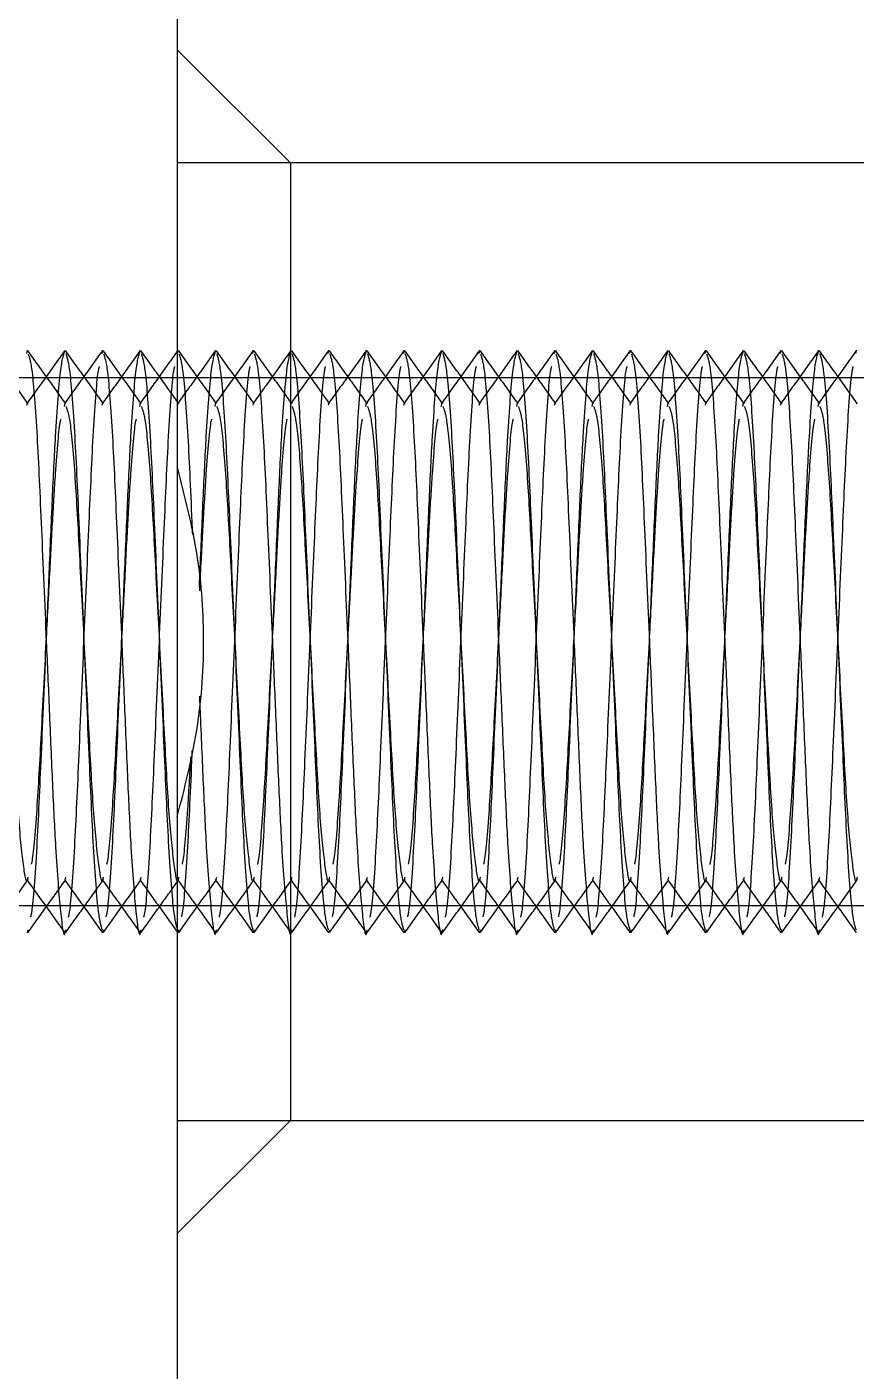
# Model space of a CAD drawing. Header units: metres. Extents: x 0 to 21025, y 0 to 14850.
# Drawn here: x 2254.36 to 2276.36, y 13165.33 to 13200.99 of the extents above; entities that cross this region are included whole.
import ezdxf

# ---------------------------------------------------------------- set-up
doc = ezdxf.new("R2010")
doc.units = ezdxf.units.M
doc.header["$LTSCALE"] = 25
doc.linetypes.add('HIDDEN2', pattern=[4.7625, 3.175, -1.5875])
doc.layers.add('SL4', color=4, linetype='Continuous')
doc.layers.add('ST1', color=7, linetype='HIDDEN2')

msp = doc.modelspace()

# ---------------------------------------------------------------- linework, layer by layer
at = {"layer": 'SL4'}
for p, q in [((2258.346, 13240.531), (2258.346, 13128.831)), ((2261.346, 13197.381), (2258.346, 13200.381)), ((2282.346, 13197.381), (2261.346, 13197.381)), ((2261.346, 13197.381), (2261.346, 13184.681)), ((2258.354, 13192.397), (2258.346, 13192.385)), ((2258.346, 13189.317), (2258.346, 13180.045)), ((2261.346, 13184.681), (2261.346, 13171.981)), ((2258.346, 13178.312), (2258.371, 13178.347)), ((2258.346, 13168.981), (2261.346, 13171.981)), ((2261.346, 13171.981), (2282.346, 13171.981))]:
    msp.add_line(p, q, dxfattribs=at)
msp.add_open_spline([(2258.346, 13180.045), (2258.538, 13180.79), (2258.927, 13182.294), (2259.101, 13184.633), (2258.94, 13187.005), (2258.545, 13188.541), (2258.346, 13189.317)], degree=3, knots=[0, 0, 0, 0, 0.24506, 0.494938, 0.744655, 1, 1, 1, 1], dxfattribs=at)
at = {"layer": 'ST1'}
for p, q in [((2261.346, 13197.381), (2258.346, 13197.381)), ((2261.346, 13197.381), (2258.346, 13197.381)), ((2254.352, 13192.324), (2254.37, 13192.409)), ((2256.352, 13192.324), (2256.37, 13192.409)), ((2258.352, 13192.324), (2258.37, 13192.409)), ((2260.352, 13192.324), (2260.37, 13192.409)), ((2262.352, 13192.324), (2262.37, 13192.409)), ((2264.352, 13192.324), (2264.37, 13192.409)), ((2266.352, 13192.324), (2266.37, 13192.409)), ((2268.352, 13192.324), (2268.37, 13192.409)), ((2270.352, 13192.324), (2270.37, 13192.409)), ((2272.352, 13192.324), (2272.37, 13192.409)), ((2274.352, 13192.324), (2274.37, 13192.409)), ((2276.352, 13192.324), (2276.37, 13192.409)), ((2258.346, 13191.681), (2251.996, 13191.681)), ((2283.346, 13191.681), (2258.346, 13191.681)), ((2254.357, 13190.953), (2254.37, 13191.003)), ((2255.35, 13190.923), (2255.37, 13191.003)), ((2256.357, 13190.953), (2256.37, 13191.003)), ((2257.35, 13190.923), (2257.37, 13191.003)), ((2258.357, 13190.953), (2258.37, 13191.003)), ((2259.35, 13190.923), (2259.37, 13191.003)), ((2260.357, 13190.953), (2260.37, 13191.003)), ((2261.35, 13190.923), (2261.37, 13191.003)), ((2262.357, 13190.953), (2262.37, 13191.003)), ((2263.35, 13190.923), (2263.37, 13191.003)), ((2264.357, 13190.953), (2264.37, 13191.003)), ((2265.35, 13190.923), (2265.37, 13191.003)), ((2266.357, 13190.953), (2266.37, 13191.003)), ((2267.35, 13190.923), (2267.37, 13191.003)), ((2268.357, 13190.953), (2268.37, 13191.003)), ((2269.35, 13190.923), (2269.37, 13191.003)), ((2270.357, 13190.953), (2270.37, 13191.003)), ((2271.35, 13190.923), (2271.37, 13191.003)), ((2272.357, 13190.953), (2272.37, 13191.003)), ((2273.35, 13190.923), (2273.37, 13191.003)), ((2274.357, 13190.953), (2274.37, 13191.003)), ((2275.35, 13190.923), (2275.37, 13191.003)), ((2255.37, 13178.36), (2255.391, 13178.439)), ((2257.37, 13178.36), (2257.391, 13178.439)), ((2259.37, 13178.36), (2259.391, 13178.439)), ((2261.37, 13178.36), (2261.391, 13178.439)), ((2263.37, 13178.36), (2263.391, 13178.439)), ((2265.37, 13178.36), (2265.391, 13178.439)), ((2267.37, 13178.36), (2267.391, 13178.439)), ((2269.37, 13178.36), (2269.391, 13178.439)), ((2271.37, 13178.36), (2271.391, 13178.439)), ((2273.37, 13178.36), (2273.391, 13178.439)), ((2275.37, 13178.36), (2275.391, 13178.439)), ((2258.371, 13178.347), (2258.39, 13178.374)), ((2251.996, 13177.681), (2258.346, 13177.681)), ((2258.346, 13177.681), (2283.346, 13177.681)), ((2254.37, 13176.954), (2254.389, 13177.042)), ((2256.37, 13176.954), (2256.389, 13177.042)), ((2258.37, 13176.954), (2258.389, 13177.042)), ((2260.37, 13176.954), (2260.389, 13177.042)), ((2262.37, 13176.954), (2262.389, 13177.042)), ((2264.37, 13176.954), (2264.389, 13177.042)), ((2266.37, 13176.954), (2266.389, 13177.042)), ((2268.37, 13176.954), (2268.389, 13177.042)), ((2270.37, 13176.954), (2270.389, 13177.042)), ((2272.37, 13176.954), (2272.389, 13177.042)), ((2274.37, 13176.954), (2274.389, 13177.042)), ((2258.346, 13171.981), (2261.346, 13171.981)), ((2258.346, 13171.981), (2261.346, 13171.981))]:
    msp.add_line(p, q, dxfattribs=at)
for points, knots in [([(2254.39, 13190.989), (2254.222, 13191.223), (2253.888, 13191.693), (2253.553, 13192.163), (2253.386, 13192.397)], [0, 0, 0, 0, 0.499937, 1, 1, 1, 1]), ([(2255.36, 13192.404), (2255.193, 13192.169), (2254.859, 13191.7), (2254.525, 13191.231), (2254.357, 13190.997)], [0, 0, 0, 0, 0.500035, 1, 1, 1, 1]), ([(2255.39, 13190.988), (2255.223, 13191.223), (2254.889, 13191.692), (2254.554, 13192.161), (2254.387, 13192.395)], [0, 0, 0, 0, 0.49997, 1, 1, 1, 1]), ([(2254.389, 13192.32), (2254.423, 13192.218), (2254.498, 13191.992), (2254.627, 13190.27), (2254.74, 13187.721), (2254.853, 13185.083), (2254.954, 13182.756), (2255.033, 13180.868), (2255.127, 13178.898), (2255.25, 13177.427), (2255.335, 13176.76), (2255.382, 13177.005), (2255.387, 13177.035)], [0, 0, 0, 0, 0.1052351, 0.2326582, 0.3550505, 0.4813706, 0.5574277, 0.6444204, 0.7309556, 0.8583788, 0.9825482, 1, 1, 1, 1]), ([(2254.461, 13177.385), (2254.471, 13177.426), (2254.523, 13177.631), (2254.627, 13179.128), (2254.74, 13181.632), (2254.853, 13184.281), (2254.954, 13186.605), (2255.033, 13188.5), (2255.127, 13190.442), (2255.25, 13192.063), (2255.33, 13192.294), (2255.37, 13192.409)], [0, 0, 0, 0, 0.035067, 0.175217, 0.309833, 0.448769, 0.532422, 0.628103, 0.72328, 0.863429, 1, 1, 1, 1]), ([(2256.354, 13192.397), (2256.187, 13192.162), (2255.852, 13191.692), (2255.518, 13191.223), (2255.35, 13190.988)], [0, 0, 0, 0, 0.50006, 1, 1, 1, 1]), ([(2256.39, 13190.989), (2256.222, 13191.223), (2255.888, 13191.693), (2255.553, 13192.163), (2255.386, 13192.397)], [0, 0, 0, 0, 0.499937, 1, 1, 1, 1]), ([(2255.387, 13192.327), (2255.422, 13192.224), (2255.497, 13191.997), (2255.627, 13190.271), (2255.74, 13187.719), (2255.87, 13184.681), (2256.001, 13181.643), (2256.113, 13179.092), (2256.243, 13177.367), (2256.318, 13177.141), (2256.352, 13177.038)], [0, 0, 0, 0, 0.110571, 0.242596, 0.369408, 0.50029, 0.631172, 0.757984, 0.890008, 1, 1, 1, 1]), ([(2257.36, 13192.404), (2257.193, 13192.169), (2256.859, 13191.7), (2256.525, 13191.231), (2256.357, 13190.997)], [0, 0, 0, 0, 0.5000352, 1, 1, 1, 1]), ([(2257.39, 13190.988), (2257.223, 13191.223), (2256.889, 13191.692), (2256.554, 13192.161), (2256.387, 13192.395)], [0, 0, 0, 0, 0.49997, 1, 1, 1, 1]), ([(2256.389, 13192.32), (2256.423, 13192.218), (2256.498, 13191.992), (2256.627, 13190.27), (2256.74, 13187.721), (2256.853, 13185.083), (2256.954, 13182.756), (2257.033, 13180.868), (2257.127, 13178.898), (2257.25, 13177.427), (2257.335, 13176.76), (2257.382, 13177.005), (2257.387, 13177.035)], [0, 0, 0, 0, 0.105235, 0.232658, 0.35505, 0.481371, 0.557428, 0.64442, 0.730956, 0.858379, 0.982548, 1, 1, 1, 1]), ([(2256.461, 13177.385), (2256.471, 13177.426), (2256.523, 13177.631), (2256.627, 13179.128), (2256.74, 13181.632), (2256.853, 13184.281), (2256.954, 13186.605), (2257.033, 13188.5), (2257.127, 13190.442), (2257.25, 13192.063), (2257.33, 13192.294), (2257.37, 13192.409)], [0, 0, 0, 0, 0.035067, 0.175217, 0.309833, 0.448769, 0.532422, 0.628103, 0.72328, 0.863429, 1, 1, 1, 1]), ([(2258.346, 13192.385), (2258.181, 13192.154), (2257.849, 13191.688), (2257.518, 13191.223), (2257.35, 13190.988)], [0, 0, 0, 0, 0.495927, 1, 1, 1, 1]), ([(2258.39, 13190.989), (2258.222, 13191.223), (2257.888, 13191.693), (2257.553, 13192.163), (2257.386, 13192.397)], [0, 0, 0, 0, 0.499937, 1, 1, 1, 1]), ([(2257.387, 13192.327), (2257.422, 13192.224), (2257.497, 13191.997), (2257.627, 13190.271), (2257.74, 13187.719), (2257.87, 13184.681), (2258.001, 13181.643), (2258.113, 13179.092), (2258.243, 13177.367), (2258.318, 13177.141), (2258.352, 13177.038)], [0, 0, 0, 0, 0.110571, 0.242596, 0.369408, 0.50029, 0.631172, 0.757984, 0.890008, 1, 1, 1, 1]), ([(2259.36, 13192.404), (2259.193, 13192.169), (2258.859, 13191.7), (2258.525, 13191.231), (2258.357, 13190.997)], [0, 0, 0, 0, 0.5000352, 1, 1, 1, 1]), ([(2259.39, 13190.988), (2259.223, 13191.223), (2258.889, 13191.692), (2258.554, 13192.161), (2258.387, 13192.395)], [0, 0, 0, 0, 0.49997, 1, 1, 1, 1]), ([(2258.389, 13192.32), (2258.423, 13192.219), (2258.497, 13191.997), (2258.628, 13190.246), (2258.702, 13188.587), (2258.745, 13187.573), (2258.747, 13187.527)], [0, 0, 0, 0, 0.291543, 0.644556, 0.983632, 1, 1, 1, 1]), ([(2258.933, 13186.143), (2258.938, 13186.263), (2258.974, 13187.079), (2259.033, 13188.496), (2259.127, 13190.444), (2259.25, 13192.063), (2259.33, 13192.294), (2259.37, 13192.409)], [0, 0, 0, 0, 0.034031, 0.231698, 0.428326, 0.717859, 1, 1, 1, 1]), ([(2260.354, 13192.397), (2260.187, 13192.162), (2259.852, 13191.692), (2259.518, 13191.223), (2259.35, 13190.988)], [0, 0, 0, 0, 0.5000596, 1, 1, 1, 1]), ([(2260.39, 13190.989), (2260.222, 13191.223), (2259.888, 13191.693), (2259.553, 13192.163), (2259.386, 13192.397)], [0, 0, 0, 0, 0.499937, 1, 1, 1, 1]), ([(2259.387, 13192.327), (2259.422, 13192.224), (2259.497, 13191.997), (2259.627, 13190.271), (2259.74, 13187.719), (2259.87, 13184.681), (2260.001, 13181.643), (2260.113, 13179.092), (2260.243, 13177.367), (2260.318, 13177.141), (2260.352, 13177.038)], [0, 0, 0, 0, 0.110571, 0.242596, 0.369408, 0.50029, 0.631172, 0.757984, 0.890008, 1, 1, 1, 1]), ([(2261.36, 13192.404), (2261.193, 13192.169), (2260.859, 13191.7), (2260.525, 13191.231), (2260.357, 13190.997)], [0, 0, 0, 0, 0.500035, 1, 1, 1, 1]), ([(2261.39, 13190.988), (2261.223, 13191.223), (2260.889, 13191.692), (2260.554, 13192.161), (2260.387, 13192.395)], [0, 0, 0, 0, 0.49997, 1, 1, 1, 1]), ([(2260.389, 13192.32), (2260.423, 13192.218), (2260.498, 13191.992), (2260.627, 13190.27), (2260.74, 13187.721), (2260.853, 13185.083), (2260.954, 13182.756), (2261.033, 13180.868), (2261.127, 13178.898), (2261.25, 13177.427), (2261.335, 13176.76), (2261.382, 13177.005), (2261.387, 13177.035)], [0, 0, 0, 0, 0.105235, 0.232658, 0.35505, 0.481371, 0.557428, 0.64442, 0.730956, 0.858379, 0.982548, 1, 1, 1, 1]), ([(2260.461, 13177.385), (2260.471, 13177.426), (2260.523, 13177.631), (2260.627, 13179.128), (2260.74, 13181.632), (2260.853, 13184.281), (2260.954, 13186.605), (2261.033, 13188.5), (2261.127, 13190.442), (2261.25, 13192.063), (2261.33, 13192.294), (2261.37, 13192.409)], [0, 0, 0, 0, 0.035067, 0.175217, 0.309833, 0.448769, 0.532422, 0.628103, 0.72328, 0.863429, 1, 1, 1, 1]), ([(2262.354, 13192.397), (2262.187, 13192.162), (2261.852, 13191.692), (2261.518, 13191.223), (2261.35, 13190.988)], [0, 0, 0, 0, 0.50006, 1, 1, 1, 1]), ([(2262.39, 13190.989), (2262.222, 13191.223), (2261.888, 13191.693), (2261.553, 13192.163), (2261.386, 13192.397)], [0, 0, 0, 0, 0.499937, 1, 1, 1, 1]), ([(2261.387, 13192.327), (2261.422, 13192.224), (2261.497, 13191.997), (2261.627, 13190.271), (2261.74, 13187.719), (2261.87, 13184.681), (2262.001, 13181.643), (2262.113, 13179.092), (2262.243, 13177.367), (2262.318, 13177.141), (2262.352, 13177.038)], [0, 0, 0, 0, 0.110571, 0.242596, 0.369408, 0.50029, 0.631172, 0.757984, 0.890008, 1, 1, 1, 1]), ([(2263.36, 13192.404), (2263.193, 13192.169), (2262.859, 13191.7), (2262.525, 13191.231), (2262.357, 13190.997)], [0, 0, 0, 0, 0.500035, 1, 1, 1, 1]), ([(2263.39, 13190.988), (2263.223, 13191.223), (2262.889, 13191.692), (2262.554, 13192.161), (2262.387, 13192.395)], [0, 0, 0, 0, 0.49997, 1, 1, 1, 1]), ([(2262.389, 13192.32), (2262.423, 13192.218), (2262.498, 13191.992), (2262.627, 13190.27), (2262.74, 13187.721), (2262.853, 13185.083), (2262.954, 13182.756), (2263.033, 13180.868), (2263.127, 13178.898), (2263.25, 13177.427), (2263.335, 13176.76), (2263.382, 13177.005), (2263.387, 13177.035)], [0, 0, 0, 0, 0.105235, 0.232658, 0.35505, 0.481371, 0.557428, 0.64442, 0.730956, 0.858379, 0.982548, 1, 1, 1, 1]), ([(2262.461, 13177.385), (2262.471, 13177.426), (2262.523, 13177.631), (2262.627, 13179.128), (2262.74, 13181.632), (2262.853, 13184.281), (2262.954, 13186.605), (2263.033, 13188.5), (2263.127, 13190.442), (2263.25, 13192.063), (2263.33, 13192.294), (2263.37, 13192.409)], [0, 0, 0, 0, 0.035067, 0.175217, 0.309833, 0.448769, 0.532422, 0.628103, 0.72328, 0.863429, 1, 1, 1, 1]), ([(2264.354, 13192.397), (2264.187, 13192.162), (2263.852, 13191.692), (2263.518, 13191.223), (2263.35, 13190.988)], [0, 0, 0, 0, 0.5000596, 1, 1, 1, 1]), ([(2264.39, 13190.989), (2264.222, 13191.223), (2263.888, 13191.693), (2263.553, 13192.163), (2263.386, 13192.397)], [0, 0, 0, 0, 0.499937, 1, 1, 1, 1]), ([(2263.387, 13192.327), (2263.422, 13192.224), (2263.497, 13191.997), (2263.627, 13190.271), (2263.74, 13187.719), (2263.87, 13184.681), (2264.001, 13181.643), (2264.113, 13179.092), (2264.243, 13177.367), (2264.318, 13177.141), (2264.352, 13177.038)], [0, 0, 0, 0, 0.110571, 0.242596, 0.369408, 0.50029, 0.631172, 0.757984, 0.890008, 1, 1, 1, 1]), ([(2265.36, 13192.404), (2265.193, 13192.169), (2264.859, 13191.7), (2264.525, 13191.231), (2264.357, 13190.997)], [0, 0, 0, 0, 0.500035, 1, 1, 1, 1]), ([(2265.39, 13190.988), (2265.223, 13191.223), (2264.889, 13191.692), (2264.554, 13192.161), (2264.387, 13192.395)], [0, 0, 0, 0, 0.49997, 1, 1, 1, 1]), ([(2264.389, 13192.32), (2264.423, 13192.218), (2264.498, 13191.992), (2264.627, 13190.27), (2264.74, 13187.721), (2264.853, 13185.083), (2264.954, 13182.756), (2265.033, 13180.868), (2265.127, 13178.898), (2265.25, 13177.427), (2265.335, 13176.76), (2265.382, 13177.005), (2265.387, 13177.035)], [0, 0, 0, 0, 0.105235, 0.232658, 0.35505, 0.481371, 0.557428, 0.64442, 0.730956, 0.858379, 0.982548, 1, 1, 1, 1]), ([(2264.461, 13177.385), (2264.471, 13177.426), (2264.523, 13177.631), (2264.627, 13179.128), (2264.74, 13181.632), (2264.853, 13184.281), (2264.954, 13186.605), (2265.033, 13188.5), (2265.127, 13190.442), (2265.25, 13192.063), (2265.33, 13192.294), (2265.37, 13192.409)], [0, 0, 0, 0, 0.035067, 0.175217, 0.309833, 0.448769, 0.532422, 0.628103, 0.72328, 0.863429, 1, 1, 1, 1]), ([(2266.354, 13192.397), (2266.187, 13192.162), (2265.852, 13191.692), (2265.518, 13191.223), (2265.35, 13190.988)], [0, 0, 0, 0, 0.50006, 1, 1, 1, 1]), ([(2266.39, 13190.989), (2266.222, 13191.223), (2265.888, 13191.693), (2265.553, 13192.163), (2265.386, 13192.397)], [0, 0, 0, 0, 0.4999369, 1, 1, 1, 1]), ([(2265.387, 13192.327), (2265.422, 13192.224), (2265.497, 13191.997), (2265.627, 13190.271), (2265.74, 13187.719), (2265.87, 13184.681), (2266.001, 13181.643), (2266.113, 13179.092), (2266.243, 13177.367), (2266.318, 13177.141), (2266.352, 13177.038)], [0, 0, 0, 0, 0.1105714, 0.242596, 0.3694081, 0.5002899, 0.6311716, 0.7579837, 0.8900083, 1, 1, 1, 1]), ([(2267.36, 13192.404), (2267.193, 13192.169), (2266.859, 13191.7), (2266.525, 13191.231), (2266.357, 13190.997)], [0, 0, 0, 0, 0.500035, 1, 1, 1, 1]), ([(2267.39, 13190.988), (2267.223, 13191.223), (2266.889, 13191.692), (2266.554, 13192.161), (2266.387, 13192.395)], [0, 0, 0, 0, 0.49997, 1, 1, 1, 1]), ([(2266.389, 13192.32), (2266.423, 13192.218), (2266.498, 13191.992), (2266.627, 13190.27), (2266.74, 13187.721), (2266.853, 13185.083), (2266.954, 13182.756), (2267.033, 13180.868), (2267.127, 13178.898), (2267.25, 13177.427), (2267.335, 13176.76), (2267.382, 13177.005), (2267.387, 13177.035)], [0, 0, 0, 0, 0.105235, 0.232658, 0.35505, 0.481371, 0.557428, 0.64442, 0.730956, 0.858379, 0.982548, 1, 1, 1, 1]), ([(2266.461, 13177.385), (2266.471, 13177.426), (2266.523, 13177.631), (2266.627, 13179.128), (2266.74, 13181.632), (2266.853, 13184.281), (2266.954, 13186.605), (2267.033, 13188.5), (2267.127, 13190.442), (2267.25, 13192.063), (2267.33, 13192.294), (2267.37, 13192.409)], [0, 0, 0, 0, 0.035067, 0.175217, 0.309833, 0.448769, 0.532422, 0.628103, 0.72328, 0.863429, 1, 1, 1, 1]), ([(2268.354, 13192.397), (2268.187, 13192.162), (2267.852, 13191.692), (2267.518, 13191.223), (2267.35, 13190.988)], [0, 0, 0, 0, 0.50006, 1, 1, 1, 1]), ([(2268.39, 13190.989), (2268.222, 13191.223), (2267.888, 13191.693), (2267.553, 13192.163), (2267.386, 13192.397)], [0, 0, 0, 0, 0.499937, 1, 1, 1, 1]), ([(2267.387, 13192.327), (2267.422, 13192.224), (2267.497, 13191.997), (2267.627, 13190.271), (2267.74, 13187.719), (2267.87, 13184.681), (2268.001, 13181.643), (2268.113, 13179.092), (2268.243, 13177.367), (2268.318, 13177.141), (2268.352, 13177.038)], [0, 0, 0, 0, 0.110571, 0.242596, 0.369408, 0.50029, 0.631172, 0.757984, 0.890008, 1, 1, 1, 1]), ([(2269.36, 13192.404), (2269.193, 13192.169), (2268.859, 13191.7), (2268.525, 13191.231), (2268.357, 13190.997)], [0, 0, 0, 0, 0.500035, 1, 1, 1, 1]), ([(2269.39, 13190.988), (2269.223, 13191.223), (2268.889, 13191.692), (2268.554, 13192.161), (2268.387, 13192.395)], [0, 0, 0, 0, 0.49997, 1, 1, 1, 1]), ([(2268.389, 13192.32), (2268.423, 13192.218), (2268.498, 13191.992), (2268.627, 13190.27), (2268.74, 13187.721), (2268.853, 13185.083), (2268.954, 13182.756), (2269.033, 13180.868), (2269.127, 13178.898), (2269.25, 13177.427), (2269.335, 13176.76), (2269.382, 13177.005), (2269.387, 13177.035)], [0, 0, 0, 0, 0.1052351, 0.2326582, 0.3550505, 0.4813706, 0.5574277, 0.6444204, 0.7309556, 0.8583788, 0.9825482, 1, 1, 1, 1]), ([(2268.461, 13177.385), (2268.471, 13177.426), (2268.523, 13177.631), (2268.627, 13179.128), (2268.74, 13181.632), (2268.853, 13184.281), (2268.954, 13186.605), (2269.033, 13188.5), (2269.127, 13190.442), (2269.25, 13192.063), (2269.33, 13192.294), (2269.37, 13192.409)], [0, 0, 0, 0, 0.035067, 0.175217, 0.309833, 0.448769, 0.532422, 0.628103, 0.72328, 0.863429, 1, 1, 1, 1]), ([(2270.354, 13192.397), (2270.187, 13192.162), (2269.852, 13191.692), (2269.518, 13191.223), (2269.35, 13190.988)], [0, 0, 0, 0, 0.50006, 1, 1, 1, 1]), ([(2270.39, 13190.989), (2270.222, 13191.223), (2269.888, 13191.693), (2269.553, 13192.163), (2269.386, 13192.397)], [0, 0, 0, 0, 0.4999369, 1, 1, 1, 1]), ([(2269.387, 13192.327), (2269.422, 13192.224), (2269.497, 13191.997), (2269.627, 13190.271), (2269.74, 13187.719), (2269.87, 13184.681), (2270.001, 13181.643), (2270.113, 13179.092), (2270.243, 13177.367), (2270.318, 13177.141), (2270.352, 13177.038)], [0, 0, 0, 0, 0.1105714, 0.242596, 0.3694081, 0.5002899, 0.6311716, 0.7579837, 0.8900083, 1, 1, 1, 1]), ([(2271.36, 13192.404), (2271.193, 13192.169), (2270.859, 13191.7), (2270.525, 13191.231), (2270.357, 13190.997)], [0, 0, 0, 0, 0.500035, 1, 1, 1, 1]), ([(2271.39, 13190.988), (2271.223, 13191.223), (2270.889, 13191.692), (2270.554, 13192.161), (2270.387, 13192.395)], [0, 0, 0, 0, 0.49997, 1, 1, 1, 1]), ([(2270.389, 13192.32), (2270.423, 13192.218), (2270.498, 13191.992), (2270.627, 13190.27), (2270.74, 13187.721), (2270.853, 13185.083), (2270.954, 13182.756), (2271.033, 13180.868), (2271.127, 13178.898), (2271.25, 13177.427), (2271.335, 13176.76), (2271.382, 13177.005), (2271.387, 13177.035)], [0, 0, 0, 0, 0.105235, 0.232658, 0.35505, 0.481371, 0.557428, 0.64442, 0.730956, 0.858379, 0.982548, 1, 1, 1, 1]), ([(2270.461, 13177.385), (2270.471, 13177.426), (2270.523, 13177.631), (2270.627, 13179.128), (2270.74, 13181.632), (2270.853, 13184.281), (2270.954, 13186.605), (2271.033, 13188.5), (2271.127, 13190.442), (2271.25, 13192.063), (2271.33, 13192.294), (2271.37, 13192.409)], [0, 0, 0, 0, 0.035067, 0.175217, 0.309833, 0.448769, 0.532422, 0.628103, 0.72328, 0.863429, 1, 1, 1, 1]), ([(2272.354, 13192.397), (2272.187, 13192.162), (2271.852, 13191.692), (2271.518, 13191.223), (2271.35, 13190.988)], [0, 0, 0, 0, 0.50006, 1, 1, 1, 1]), ([(2272.39, 13190.989), (2272.222, 13191.223), (2271.888, 13191.693), (2271.553, 13192.163), (2271.386, 13192.397)], [0, 0, 0, 0, 0.499937, 1, 1, 1, 1]), ([(2271.387, 13192.327), (2271.422, 13192.224), (2271.497, 13191.997), (2271.627, 13190.271), (2271.74, 13187.719), (2271.87, 13184.681), (2272.001, 13181.643), (2272.113, 13179.092), (2272.243, 13177.367), (2272.318, 13177.141), (2272.352, 13177.038)], [0, 0, 0, 0, 0.110571, 0.242596, 0.369408, 0.50029, 0.631172, 0.757984, 0.890008, 1, 1, 1, 1]), ([(2273.36, 13192.404), (2273.193, 13192.169), (2272.859, 13191.7), (2272.525, 13191.231), (2272.357, 13190.997)], [0, 0, 0, 0, 0.500035, 1, 1, 1, 1]), ([(2273.39, 13190.988), (2273.223, 13191.223), (2272.889, 13191.692), (2272.554, 13192.161), (2272.387, 13192.395)], [0, 0, 0, 0, 0.49997, 1, 1, 1, 1]), ([(2272.389, 13192.32), (2272.423, 13192.218), (2272.498, 13191.992), (2272.627, 13190.27), (2272.74, 13187.721), (2272.853, 13185.083), (2272.954, 13182.756), (2273.033, 13180.868), (2273.127, 13178.898), (2273.25, 13177.427), (2273.335, 13176.76), (2273.382, 13177.005), (2273.387, 13177.035)], [0, 0, 0, 0, 0.105235, 0.232658, 0.35505, 0.481371, 0.557428, 0.64442, 0.730956, 0.858379, 0.982548, 1, 1, 1, 1]), ([(2272.461, 13177.385), (2272.471, 13177.426), (2272.523, 13177.631), (2272.627, 13179.128), (2272.74, 13181.632), (2272.853, 13184.281), (2272.954, 13186.605), (2273.033, 13188.5), (2273.127, 13190.442), (2273.25, 13192.063), (2273.33, 13192.294), (2273.37, 13192.409)], [0, 0, 0, 0, 0.035067, 0.175217, 0.309833, 0.448769, 0.532422, 0.628103, 0.72328, 0.863429, 1, 1, 1, 1]), ([(2274.354, 13192.397), (2274.187, 13192.162), (2273.852, 13191.692), (2273.518, 13191.223), (2273.35, 13190.988)], [0, 0, 0, 0, 0.50006, 1, 1, 1, 1]), ([(2274.39, 13190.989), (2274.222, 13191.223), (2273.888, 13191.693), (2273.553, 13192.163), (2273.386, 13192.397)], [0, 0, 0, 0, 0.499937, 1, 1, 1, 1]), ([(2273.387, 13192.327), (2273.422, 13192.224), (2273.497, 13191.997), (2273.627, 13190.271), (2273.74, 13187.719), (2273.87, 13184.681), (2274.001, 13181.643), (2274.113, 13179.092), (2274.243, 13177.367), (2274.318, 13177.141), (2274.352, 13177.038)], [0, 0, 0, 0, 0.110571, 0.242596, 0.369408, 0.50029, 0.631172, 0.757984, 0.890008, 1, 1, 1, 1]), ([(2275.36, 13192.404), (2275.193, 13192.169), (2274.859, 13191.7), (2274.525, 13191.231), (2274.357, 13190.997)], [0, 0, 0, 0, 0.500035, 1, 1, 1, 1]), ([(2275.39, 13190.988), (2275.223, 13191.223), (2274.889, 13191.692), (2274.554, 13192.161), (2274.387, 13192.395)], [0, 0, 0, 0, 0.49997, 1, 1, 1, 1]), ([(2274.389, 13192.32), (2274.423, 13192.218), (2274.498, 13191.992), (2274.627, 13190.27), (2274.74, 13187.721), (2274.853, 13185.083), (2274.954, 13182.756), (2275.033, 13180.868), (2275.127, 13178.898), (2275.25, 13177.427), (2275.335, 13176.76), (2275.382, 13177.005), (2275.387, 13177.035)], [0, 0, 0, 0, 0.105235, 0.232658, 0.35505, 0.481371, 0.557428, 0.64442, 0.730956, 0.858379, 0.982548, 1, 1, 1, 1]), ([(2274.461, 13177.385), (2274.471, 13177.426), (2274.523, 13177.631), (2274.627, 13179.128), (2274.74, 13181.632), (2274.853, 13184.281), (2274.954, 13186.605), (2275.033, 13188.5), (2275.127, 13190.442), (2275.25, 13192.063), (2275.33, 13192.294), (2275.37, 13192.409)], [0, 0, 0, 0, 0.035067, 0.175217, 0.309833, 0.448769, 0.532422, 0.628103, 0.72328, 0.863429, 1, 1, 1, 1]), ([(2276.354, 13192.397), (2276.187, 13192.162), (2275.852, 13191.692), (2275.518, 13191.223), (2275.35, 13190.988)], [0, 0, 0, 0, 0.50006, 1, 1, 1, 1]), ([(2276.39, 13190.989), (2276.222, 13191.223), (2275.888, 13191.693), (2275.553, 13192.163), (2275.386, 13192.397)], [0, 0, 0, 0, 0.499937, 1, 1, 1, 1]), ([(2275.387, 13192.327), (2275.422, 13192.224), (2275.497, 13191.997), (2275.627, 13190.271), (2275.74, 13187.719), (2275.87, 13184.681), (2276.001, 13181.643), (2276.113, 13179.092), (2276.243, 13177.367), (2276.318, 13177.141), (2276.352, 13177.038)], [0, 0, 0, 0, 0.110571, 0.242596, 0.369408, 0.50029, 0.631172, 0.757984, 0.890008, 1, 1, 1, 1]), ([(2255.46, 13177.378), (2255.47, 13177.42), (2255.523, 13177.626), (2255.627, 13179.127), (2255.74, 13181.634), (2255.87, 13184.681), (2256.001, 13187.728), (2256.113, 13190.235), (2256.218, 13191.735), (2256.27, 13191.94), (2256.28, 13191.982)], [0, 0, 0, 0, 0.040767, 0.196457, 0.346, 0.500342, 0.654684, 0.804227, 0.959916, 1, 1, 1, 1]), ([(2257.46, 13177.378), (2257.47, 13177.42), (2257.523, 13177.626), (2257.627, 13179.127), (2257.74, 13181.634), (2257.87, 13184.681), (2258.001, 13187.728), (2258.113, 13190.235), (2258.218, 13191.735), (2258.27, 13191.94), (2258.28, 13191.982)], [0, 0, 0, 0, 0.040767, 0.196457, 0.346, 0.500342, 0.654684, 0.804227, 0.959916, 1, 1, 1, 1]), ([(2259.46, 13177.378), (2259.47, 13177.42), (2259.523, 13177.626), (2259.627, 13179.127), (2259.74, 13181.634), (2259.87, 13184.681), (2260.001, 13187.728), (2260.113, 13190.235), (2260.218, 13191.735), (2260.27, 13191.94), (2260.28, 13191.982)], [0, 0, 0, 0, 0.040767, 0.196457, 0.346, 0.500342, 0.654684, 0.804227, 0.959916, 1, 1, 1, 1]), ([(2261.46, 13177.378), (2261.47, 13177.42), (2261.523, 13177.626), (2261.627, 13179.127), (2261.74, 13181.634), (2261.87, 13184.681), (2262.001, 13187.728), (2262.113, 13190.235), (2262.218, 13191.735), (2262.27, 13191.94), (2262.28, 13191.982)], [0, 0, 0, 0, 0.0407674, 0.196457, 0.3459999, 0.5003418, 0.6546838, 0.8042266, 0.9599163, 1, 1, 1, 1]), ([(2263.46, 13177.378), (2263.47, 13177.42), (2263.523, 13177.626), (2263.627, 13179.127), (2263.74, 13181.634), (2263.87, 13184.681), (2264.001, 13187.728), (2264.113, 13190.235), (2264.218, 13191.735), (2264.27, 13191.94), (2264.28, 13191.982)], [0, 0, 0, 0, 0.040767, 0.196457, 0.346, 0.500342, 0.654684, 0.804227, 0.959916, 1, 1, 1, 1]), ([(2265.46, 13177.378), (2265.47, 13177.42), (2265.523, 13177.626), (2265.627, 13179.127), (2265.74, 13181.634), (2265.87, 13184.681), (2266.001, 13187.728), (2266.113, 13190.235), (2266.218, 13191.735), (2266.27, 13191.94), (2266.28, 13191.982)], [0, 0, 0, 0, 0.040767, 0.196457, 0.346, 0.500342, 0.654684, 0.804227, 0.959916, 1, 1, 1, 1]), ([(2267.46, 13177.378), (2267.47, 13177.42), (2267.523, 13177.626), (2267.627, 13179.127), (2267.74, 13181.634), (2267.87, 13184.681), (2268.001, 13187.728), (2268.113, 13190.235), (2268.218, 13191.735), (2268.27, 13191.94), (2268.28, 13191.982)], [0, 0, 0, 0, 0.040767, 0.196457, 0.346, 0.500342, 0.654684, 0.804227, 0.959916, 1, 1, 1, 1]), ([(2269.46, 13177.378), (2269.47, 13177.42), (2269.523, 13177.626), (2269.627, 13179.127), (2269.74, 13181.634), (2269.87, 13184.681), (2270.001, 13187.728), (2270.113, 13190.235), (2270.218, 13191.735), (2270.27, 13191.94), (2270.28, 13191.982)], [0, 0, 0, 0, 0.040767, 0.196457, 0.346, 0.500342, 0.654684, 0.804227, 0.959916, 1, 1, 1, 1]), ([(2271.46, 13177.378), (2271.47, 13177.42), (2271.523, 13177.626), (2271.627, 13179.127), (2271.74, 13181.634), (2271.87, 13184.681), (2272.001, 13187.728), (2272.113, 13190.235), (2272.218, 13191.735), (2272.27, 13191.94), (2272.28, 13191.982)], [0, 0, 0, 0, 0.0407674, 0.196457, 0.3459999, 0.5003418, 0.6546838, 0.8042266, 0.9599163, 1, 1, 1, 1]), ([(2273.46, 13177.378), (2273.47, 13177.42), (2273.523, 13177.626), (2273.627, 13179.127), (2273.74, 13181.634), (2273.87, 13184.681), (2274.001, 13187.728), (2274.113, 13190.235), (2274.218, 13191.735), (2274.27, 13191.94), (2274.28, 13191.982)], [0, 0, 0, 0, 0.040767, 0.196457, 0.346, 0.500342, 0.654684, 0.804227, 0.959916, 1, 1, 1, 1]), ([(2275.46, 13177.378), (2275.47, 13177.42), (2275.523, 13177.626), (2275.627, 13179.127), (2275.74, 13181.634), (2275.87, 13184.681), (2276.001, 13187.728), (2276.113, 13190.235), (2276.218, 13191.735), (2276.27, 13191.94), (2276.28, 13191.982)], [0, 0, 0, 0, 0.040767, 0.196457, 0.346, 0.500342, 0.654684, 0.804227, 0.959916, 1, 1, 1, 1]), ([(2253.391, 13190.923), (2253.424, 13190.841), (2253.498, 13190.656), (2253.627, 13189.253), (2253.74, 13187.167), (2253.87, 13184.679), (2254.001, 13182.204), (2254.113, 13180.078), (2254.25, 13178.744), (2254.336, 13178.201), (2254.384, 13178.409), (2254.39, 13178.438)], [0, 0, 0, 0, 0.103385, 0.230773, 0.353124, 0.479408, 0.605692, 0.728043, 0.855432, 0.979562, 1, 1, 1, 1]), ([(2255.391, 13190.923), (2255.424, 13190.841), (2255.498, 13190.656), (2255.627, 13189.253), (2255.74, 13187.167), (2255.87, 13184.679), (2256.001, 13182.204), (2256.113, 13180.078), (2256.25, 13178.744), (2256.336, 13178.201), (2256.384, 13178.409), (2256.39, 13178.438)], [0, 0, 0, 0, 0.103385, 0.230773, 0.353124, 0.479408, 0.605692, 0.728043, 0.855432, 0.979562, 1, 1, 1, 1]), ([(2257.391, 13190.923), (2257.424, 13190.841), (2257.498, 13190.656), (2257.627, 13189.253), (2257.74, 13187.167), (2257.87, 13184.679), (2258.001, 13182.204), (2258.113, 13180.078), (2258.25, 13178.744), (2258.336, 13178.201), (2258.384, 13178.409), (2258.39, 13178.438)], [0, 0, 0, 0, 0.103385, 0.230773, 0.353124, 0.479408, 0.605692, 0.728043, 0.855432, 0.979562, 1, 1, 1, 1]), ([(2259.391, 13190.923), (2259.424, 13190.841), (2259.498, 13190.656), (2259.627, 13189.253), (2259.74, 13187.167), (2259.87, 13184.679), (2260.001, 13182.204), (2260.113, 13180.078), (2260.25, 13178.744), (2260.336, 13178.201), (2260.384, 13178.409), (2260.39, 13178.438)], [0, 0, 0, 0, 0.103385, 0.230773, 0.353124, 0.479408, 0.605692, 0.728043, 0.855432, 0.979562, 1, 1, 1, 1]), ([(2261.391, 13190.923), (2261.424, 13190.841), (2261.498, 13190.656), (2261.627, 13189.253), (2261.74, 13187.167), (2261.87, 13184.679), (2262.001, 13182.204), (2262.113, 13180.078), (2262.25, 13178.744), (2262.336, 13178.201), (2262.384, 13178.409), (2262.39, 13178.438)], [0, 0, 0, 0, 0.103385, 0.230773, 0.353124, 0.479408, 0.605692, 0.728043, 0.855432, 0.979562, 1, 1, 1, 1]), ([(2263.391, 13190.923), (2263.424, 13190.841), (2263.498, 13190.656), (2263.627, 13189.253), (2263.74, 13187.167), (2263.87, 13184.679), (2264.001, 13182.204), (2264.113, 13180.078), (2264.25, 13178.744), (2264.336, 13178.201), (2264.384, 13178.409), (2264.39, 13178.438)], [0, 0, 0, 0, 0.103385, 0.230773, 0.353124, 0.479408, 0.605692, 0.728043, 0.855432, 0.979562, 1, 1, 1, 1]), ([(2265.391, 13190.923), (2265.424, 13190.841), (2265.498, 13190.656), (2265.627, 13189.253), (2265.74, 13187.167), (2265.87, 13184.679), (2266.001, 13182.204), (2266.113, 13180.078), (2266.25, 13178.744), (2266.336, 13178.201), (2266.384, 13178.409), (2266.39, 13178.438)], [0, 0, 0, 0, 0.103385, 0.230773, 0.353124, 0.479408, 0.605692, 0.728043, 0.855432, 0.979562, 1, 1, 1, 1]), ([(2267.391, 13190.923), (2267.424, 13190.841), (2267.498, 13190.656), (2267.627, 13189.253), (2267.74, 13187.167), (2267.87, 13184.679), (2268.001, 13182.204), (2268.113, 13180.078), (2268.25, 13178.744), (2268.336, 13178.201), (2268.384, 13178.409), (2268.39, 13178.438)], [0, 0, 0, 0, 0.103385, 0.230773, 0.353124, 0.479408, 0.605692, 0.728043, 0.855432, 0.979562, 1, 1, 1, 1]), ([(2269.391, 13190.923), (2269.424, 13190.841), (2269.498, 13190.656), (2269.627, 13189.253), (2269.74, 13187.167), (2269.87, 13184.679), (2270.001, 13182.204), (2270.113, 13180.078), (2270.25, 13178.744), (2270.336, 13178.201), (2270.384, 13178.409), (2270.39, 13178.438)], [0, 0, 0, 0, 0.103385, 0.230773, 0.353124, 0.479408, 0.605692, 0.728043, 0.855432, 0.979562, 1, 1, 1, 1]), ([(2271.391, 13190.923), (2271.424, 13190.841), (2271.498, 13190.656), (2271.627, 13189.253), (2271.74, 13187.167), (2271.87, 13184.679), (2272.001, 13182.204), (2272.113, 13180.078), (2272.25, 13178.744), (2272.336, 13178.201), (2272.384, 13178.409), (2272.39, 13178.438)], [0, 0, 0, 0, 0.103385, 0.230773, 0.353124, 0.479408, 0.605692, 0.728043, 0.855432, 0.979562, 1, 1, 1, 1]), ([(2273.391, 13190.923), (2273.424, 13190.841), (2273.498, 13190.656), (2273.627, 13189.253), (2273.74, 13187.167), (2273.87, 13184.679), (2274.001, 13182.204), (2274.113, 13180.078), (2274.25, 13178.744), (2274.336, 13178.201), (2274.384, 13178.409), (2274.39, 13178.438)], [0, 0, 0, 0, 0.103385, 0.230773, 0.353124, 0.479408, 0.605692, 0.728043, 0.855432, 0.979562, 1, 1, 1, 1]), ([(2275.391, 13190.923), (2275.424, 13190.841), (2275.498, 13190.656), (2275.627, 13189.253), (2275.74, 13187.167), (2275.87, 13184.679), (2276.001, 13182.204), (2276.113, 13180.078), (2276.25, 13178.744), (2276.336, 13178.201), (2276.384, 13178.409), (2276.39, 13178.438)], [0, 0, 0, 0, 0.103385, 0.230773, 0.353124, 0.479408, 0.605692, 0.728043, 0.855432, 0.979562, 1, 1, 1, 1]), ([(2254.478, 13178.777), (2254.483, 13178.794), (2254.529, 13178.959), (2254.628, 13180.15), (2254.74, 13182.183), (2254.858, 13184.462), (2254.962, 13186.412), (2255.04, 13187.942), (2255.129, 13189.394), (2255.211, 13190.403), (2255.258, 13190.567), (2255.262, 13190.584)], [0, 0, 0, 0, 0.0191483, 0.1819613, 0.3383353, 0.4997364, 0.6175161, 0.7178528, 0.8186194, 0.9814324, 1, 1, 1, 1]), ([(2256.478, 13178.777), (2256.483, 13178.794), (2256.529, 13178.959), (2256.628, 13180.15), (2256.74, 13182.183), (2256.858, 13184.462), (2256.962, 13186.412), (2257.04, 13187.942), (2257.129, 13189.394), (2257.211, 13190.403), (2257.258, 13190.567), (2257.262, 13190.584)], [0, 0, 0, 0, 0.019148, 0.181961, 0.338335, 0.499736, 0.617516, 0.717853, 0.818619, 0.981432, 1, 1, 1, 1]), ([(2258.941, 13186.033), (2258.949, 13186.183), (2258.985, 13186.846), (2259.04, 13187.938), (2259.129, 13189.396), (2259.211, 13190.403), (2259.258, 13190.567), (2259.262, 13190.584)], [0, 0, 0, 0, 0.0711094, 0.3147846, 0.5595037, 0.9549072, 1, 1, 1, 1]), ([(2260.478, 13178.777), (2260.483, 13178.794), (2260.529, 13178.959), (2260.628, 13180.15), (2260.74, 13182.183), (2260.858, 13184.462), (2260.962, 13186.412), (2261.04, 13187.942), (2261.129, 13189.394), (2261.211, 13190.403), (2261.258, 13190.567), (2261.262, 13190.584)], [0, 0, 0, 0, 0.019148, 0.181961, 0.338335, 0.499736, 0.617516, 0.717853, 0.818619, 0.981432, 1, 1, 1, 1]), ([(2262.478, 13178.777), (2262.483, 13178.794), (2262.529, 13178.959), (2262.628, 13180.15), (2262.74, 13182.183), (2262.858, 13184.462), (2262.962, 13186.412), (2263.04, 13187.942), (2263.129, 13189.394), (2263.211, 13190.403), (2263.258, 13190.567), (2263.262, 13190.584)], [0, 0, 0, 0, 0.019148, 0.181961, 0.338335, 0.499736, 0.617516, 0.717853, 0.818619, 0.981432, 1, 1, 1, 1]), ([(2264.478, 13178.777), (2264.483, 13178.794), (2264.529, 13178.959), (2264.628, 13180.15), (2264.74, 13182.183), (2264.858, 13184.462), (2264.962, 13186.412), (2265.04, 13187.942), (2265.129, 13189.394), (2265.211, 13190.403), (2265.258, 13190.567), (2265.262, 13190.584)], [0, 0, 0, 0, 0.019148, 0.181961, 0.338335, 0.499736, 0.617516, 0.717853, 0.818619, 0.981432, 1, 1, 1, 1]), ([(2266.478, 13178.777), (2266.483, 13178.794), (2266.529, 13178.959), (2266.628, 13180.15), (2266.74, 13182.183), (2266.858, 13184.462), (2266.962, 13186.412), (2267.04, 13187.942), (2267.129, 13189.394), (2267.211, 13190.403), (2267.258, 13190.567), (2267.262, 13190.584)], [0, 0, 0, 0, 0.019148, 0.181961, 0.338335, 0.499736, 0.617516, 0.717853, 0.818619, 0.981432, 1, 1, 1, 1]), ([(2268.478, 13178.777), (2268.483, 13178.794), (2268.529, 13178.959), (2268.628, 13180.15), (2268.74, 13182.183), (2268.858, 13184.462), (2268.962, 13186.412), (2269.04, 13187.942), (2269.129, 13189.394), (2269.211, 13190.403), (2269.258, 13190.567), (2269.262, 13190.584)], [0, 0, 0, 0, 0.019148, 0.181961, 0.338335, 0.499736, 0.617516, 0.717853, 0.818619, 0.981432, 1, 1, 1, 1]), ([(2270.478, 13178.777), (2270.483, 13178.794), (2270.529, 13178.959), (2270.628, 13180.15), (2270.74, 13182.183), (2270.858, 13184.462), (2270.962, 13186.412), (2271.04, 13187.942), (2271.129, 13189.394), (2271.211, 13190.403), (2271.258, 13190.567), (2271.262, 13190.584)], [0, 0, 0, 0, 0.0191483, 0.1819613, 0.3383353, 0.4997364, 0.6175161, 0.7178528, 0.8186194, 0.9814324, 1, 1, 1, 1]), ([(2272.478, 13178.777), (2272.483, 13178.794), (2272.529, 13178.959), (2272.628, 13180.15), (2272.74, 13182.183), (2272.858, 13184.462), (2272.962, 13186.412), (2273.04, 13187.942), (2273.129, 13189.394), (2273.211, 13190.403), (2273.258, 13190.567), (2273.262, 13190.584)], [0, 0, 0, 0, 0.019148, 0.181961, 0.338335, 0.499736, 0.617516, 0.717853, 0.818619, 0.981432, 1, 1, 1, 1]), ([(2274.478, 13178.777), (2274.483, 13178.794), (2274.529, 13178.959), (2274.628, 13180.15), (2274.74, 13182.183), (2274.858, 13184.462), (2274.962, 13186.412), (2275.04, 13187.942), (2275.129, 13189.394), (2275.211, 13190.403), (2275.258, 13190.567), (2275.262, 13190.584)], [0, 0, 0, 0, 0.019148, 0.181961, 0.338335, 0.499736, 0.617516, 0.717853, 0.818619, 0.981432, 1, 1, 1, 1]), ([(2258.933, 13183.234), (2258.938, 13183.109), (2258.974, 13182.288), (2259.033, 13180.872), (2259.127, 13178.896), (2259.25, 13177.428), (2259.335, 13176.76), (2259.382, 13177.005), (2259.387, 13177.035)], [0, 0, 0, 0, 0.034018, 0.223893, 0.412769, 0.69089, 0.961909, 1, 1, 1, 1]), ([(2258.461, 13177.385), (2258.471, 13177.426), (2258.523, 13177.63), (2258.628, 13179.156), (2258.701, 13180.766), (2258.745, 13181.77), (2258.746, 13181.807)], [0, 0, 0, 0, 0.111333, 0.556283, 0.983666, 1, 1, 1, 1]), ([(2258.478, 13178.777), (2258.483, 13178.794), (2258.529, 13178.96), (2258.614, 13179.95), (2258.68, 13181.149), (2258.706, 13181.63)], [0, 0, 0, 0, 0.065836, 0.625618, 1, 1, 1, 1]), ([(2253.386, 13176.965), (2253.553, 13177.2), (2253.888, 13177.669), (2254.222, 13178.139), (2254.39, 13178.374)], [0, 0, 0, 0, 0.500063, 1, 1, 1, 1]), ([(2254.357, 13178.366), (2254.525, 13178.131), (2254.859, 13177.662), (2255.193, 13177.193), (2255.36, 13176.958)], [0, 0, 0, 0, 0.499965, 1, 1, 1, 1]), ([(2254.387, 13176.967), (2254.554, 13177.202), (2254.889, 13177.671), (2255.223, 13178.14), (2255.39, 13178.374)], [0, 0, 0, 0, 0.50003, 1, 1, 1, 1]), ([(2255.35, 13178.374), (2255.518, 13178.14), (2255.852, 13177.67), (2256.187, 13177.201), (2256.354, 13176.966)], [0, 0, 0, 0, 0.49994, 1, 1, 1, 1]), ([(2255.386, 13176.965), (2255.553, 13177.2), (2255.888, 13177.669), (2256.222, 13178.139), (2256.39, 13178.374)], [0, 0, 0, 0, 0.500063, 1, 1, 1, 1]), ([(2256.357, 13178.366), (2256.525, 13178.131), (2256.859, 13177.662), (2257.193, 13177.193), (2257.36, 13176.958)], [0, 0, 0, 0, 0.499965, 1, 1, 1, 1]), ([(2256.387, 13176.967), (2256.554, 13177.202), (2256.889, 13177.671), (2257.223, 13178.14), (2257.39, 13178.374)], [0, 0, 0, 0, 0.50003, 1, 1, 1, 1]), ([(2257.35, 13178.374), (2257.518, 13178.14), (2257.852, 13177.67), (2258.187, 13177.201), (2258.354, 13176.966)], [0, 0, 0, 0, 0.49994, 1, 1, 1, 1]), ([(2257.386, 13176.965), (2257.553, 13177.2), (2257.873, 13177.649), (2258.193, 13178.098), (2258.346, 13178.312)], [0, 0, 0, 0, 0.5230018, 1, 1, 1, 1]), ([(2258.357, 13178.366), (2258.525, 13178.131), (2258.859, 13177.662), (2259.193, 13177.193), (2259.36, 13176.958)], [0, 0, 0, 0, 0.4999648, 1, 1, 1, 1]), ([(2258.387, 13176.967), (2258.554, 13177.202), (2258.889, 13177.671), (2259.223, 13178.14), (2259.39, 13178.374)], [0, 0, 0, 0, 0.50003, 1, 1, 1, 1]), ([(2259.35, 13178.374), (2259.518, 13178.14), (2259.852, 13177.67), (2260.187, 13177.201), (2260.354, 13176.966)], [0, 0, 0, 0, 0.4999404, 1, 1, 1, 1]), ([(2259.386, 13176.965), (2259.553, 13177.2), (2259.888, 13177.669), (2260.222, 13178.139), (2260.39, 13178.374)], [0, 0, 0, 0, 0.500063, 1, 1, 1, 1]), ([(2260.357, 13178.366), (2260.525, 13178.131), (2260.859, 13177.662), (2261.193, 13177.193), (2261.36, 13176.958)], [0, 0, 0, 0, 0.499965, 1, 1, 1, 1]), ([(2260.387, 13176.967), (2260.554, 13177.202), (2260.889, 13177.671), (2261.223, 13178.14), (2261.39, 13178.374)], [0, 0, 0, 0, 0.50003, 1, 1, 1, 1]), ([(2261.35, 13178.374), (2261.518, 13178.14), (2261.852, 13177.67), (2262.187, 13177.201), (2262.354, 13176.966)], [0, 0, 0, 0, 0.49994, 1, 1, 1, 1]), ([(2261.386, 13176.965), (2261.553, 13177.2), (2261.888, 13177.669), (2262.222, 13178.139), (2262.39, 13178.374)], [0, 0, 0, 0, 0.500063, 1, 1, 1, 1]), ([(2262.357, 13178.366), (2262.525, 13178.131), (2262.859, 13177.662), (2263.193, 13177.193), (2263.36, 13176.958)], [0, 0, 0, 0, 0.499965, 1, 1, 1, 1]), ([(2262.387, 13176.967), (2262.554, 13177.202), (2262.889, 13177.671), (2263.223, 13178.14), (2263.39, 13178.374)], [0, 0, 0, 0, 0.50003, 1, 1, 1, 1]), ([(2263.35, 13178.374), (2263.518, 13178.14), (2263.852, 13177.67), (2264.187, 13177.201), (2264.354, 13176.966)], [0, 0, 0, 0, 0.49994, 1, 1, 1, 1]), ([(2263.386, 13176.965), (2263.553, 13177.2), (2263.888, 13177.669), (2264.222, 13178.139), (2264.39, 13178.374)], [0, 0, 0, 0, 0.500063, 1, 1, 1, 1]), ([(2264.357, 13178.366), (2264.525, 13178.131), (2264.859, 13177.662), (2265.193, 13177.193), (2265.36, 13176.958)], [0, 0, 0, 0, 0.4999648, 1, 1, 1, 1]), ([(2264.387, 13176.967), (2264.554, 13177.202), (2264.889, 13177.671), (2265.223, 13178.14), (2265.39, 13178.374)], [0, 0, 0, 0, 0.50003, 1, 1, 1, 1]), ([(2265.35, 13178.374), (2265.518, 13178.14), (2265.852, 13177.67), (2266.187, 13177.201), (2266.354, 13176.966)], [0, 0, 0, 0, 0.49994, 1, 1, 1, 1]), ([(2265.386, 13176.965), (2265.553, 13177.2), (2265.888, 13177.669), (2266.222, 13178.139), (2266.39, 13178.374)], [0, 0, 0, 0, 0.500063, 1, 1, 1, 1]), ([(2266.357, 13178.366), (2266.525, 13178.131), (2266.859, 13177.662), (2267.193, 13177.193), (2267.36, 13176.958)], [0, 0, 0, 0, 0.499965, 1, 1, 1, 1]), ([(2266.387, 13176.967), (2266.554, 13177.202), (2266.889, 13177.671), (2267.223, 13178.14), (2267.39, 13178.374)], [0, 0, 0, 0, 0.50003, 1, 1, 1, 1]), ([(2267.35, 13178.374), (2267.518, 13178.14), (2267.852, 13177.67), (2268.187, 13177.201), (2268.354, 13176.966)], [0, 0, 0, 0, 0.49994, 1, 1, 1, 1]), ([(2267.386, 13176.965), (2267.553, 13177.2), (2267.888, 13177.669), (2268.222, 13178.139), (2268.39, 13178.374)], [0, 0, 0, 0, 0.500063, 1, 1, 1, 1]), ([(2268.357, 13178.366), (2268.525, 13178.131), (2268.859, 13177.662), (2269.193, 13177.193), (2269.36, 13176.958)], [0, 0, 0, 0, 0.499965, 1, 1, 1, 1]), ([(2268.387, 13176.967), (2268.554, 13177.202), (2268.889, 13177.671), (2269.223, 13178.14), (2269.39, 13178.374)], [0, 0, 0, 0, 0.50003, 1, 1, 1, 1]), ([(2269.35, 13178.374), (2269.518, 13178.14), (2269.852, 13177.67), (2270.187, 13177.201), (2270.354, 13176.966)], [0, 0, 0, 0, 0.49994, 1, 1, 1, 1]), ([(2269.386, 13176.965), (2269.553, 13177.2), (2269.888, 13177.669), (2270.222, 13178.139), (2270.39, 13178.374)], [0, 0, 0, 0, 0.500063, 1, 1, 1, 1]), ([(2270.357, 13178.366), (2270.525, 13178.131), (2270.859, 13177.662), (2271.193, 13177.193), (2271.36, 13176.958)], [0, 0, 0, 0, 0.499965, 1, 1, 1, 1]), ([(2270.387, 13176.967), (2270.554, 13177.202), (2270.889, 13177.671), (2271.223, 13178.14), (2271.39, 13178.374)], [0, 0, 0, 0, 0.50003, 1, 1, 1, 1]), ([(2271.35, 13178.374), (2271.518, 13178.14), (2271.852, 13177.67), (2272.187, 13177.201), (2272.354, 13176.966)], [0, 0, 0, 0, 0.49994, 1, 1, 1, 1]), ([(2271.386, 13176.965), (2271.553, 13177.2), (2271.888, 13177.669), (2272.222, 13178.139), (2272.39, 13178.374)], [0, 0, 0, 0, 0.5000631, 1, 1, 1, 1]), ([(2272.357, 13178.366), (2272.525, 13178.131), (2272.859, 13177.662), (2273.193, 13177.193), (2273.36, 13176.958)], [0, 0, 0, 0, 0.4999648, 1, 1, 1, 1]), ([(2272.387, 13176.967), (2272.554, 13177.202), (2272.889, 13177.671), (2273.223, 13178.14), (2273.39, 13178.374)], [0, 0, 0, 0, 0.50003, 1, 1, 1, 1]), ([(2273.35, 13178.374), (2273.518, 13178.14), (2273.852, 13177.67), (2274.187, 13177.201), (2274.354, 13176.966)], [0, 0, 0, 0, 0.49994, 1, 1, 1, 1]), ([(2273.386, 13176.965), (2273.553, 13177.2), (2273.888, 13177.669), (2274.222, 13178.139), (2274.39, 13178.374)], [0, 0, 0, 0, 0.500063, 1, 1, 1, 1]), ([(2274.357, 13178.366), (2274.525, 13178.131), (2274.859, 13177.662), (2275.193, 13177.193), (2275.36, 13176.958)], [0, 0, 0, 0, 0.4999648, 1, 1, 1, 1]), ([(2274.387, 13176.967), (2274.554, 13177.202), (2274.889, 13177.671), (2275.223, 13178.14), (2275.39, 13178.374)], [0, 0, 0, 0, 0.50003, 1, 1, 1, 1]), ([(2275.35, 13178.374), (2275.518, 13178.14), (2275.852, 13177.67), (2276.187, 13177.201), (2276.354, 13176.966)], [0, 0, 0, 0, 0.4999404, 1, 1, 1, 1]), ([(2275.386, 13176.965), (2275.553, 13177.2), (2275.888, 13177.669), (2276.222, 13178.139), (2276.39, 13178.374)], [0, 0, 0, 0, 0.500063, 1, 1, 1, 1])]:
    msp.add_open_spline(points, degree=3, knots=knots, dxfattribs=at)

doc.saveas('drawing.dxf')
